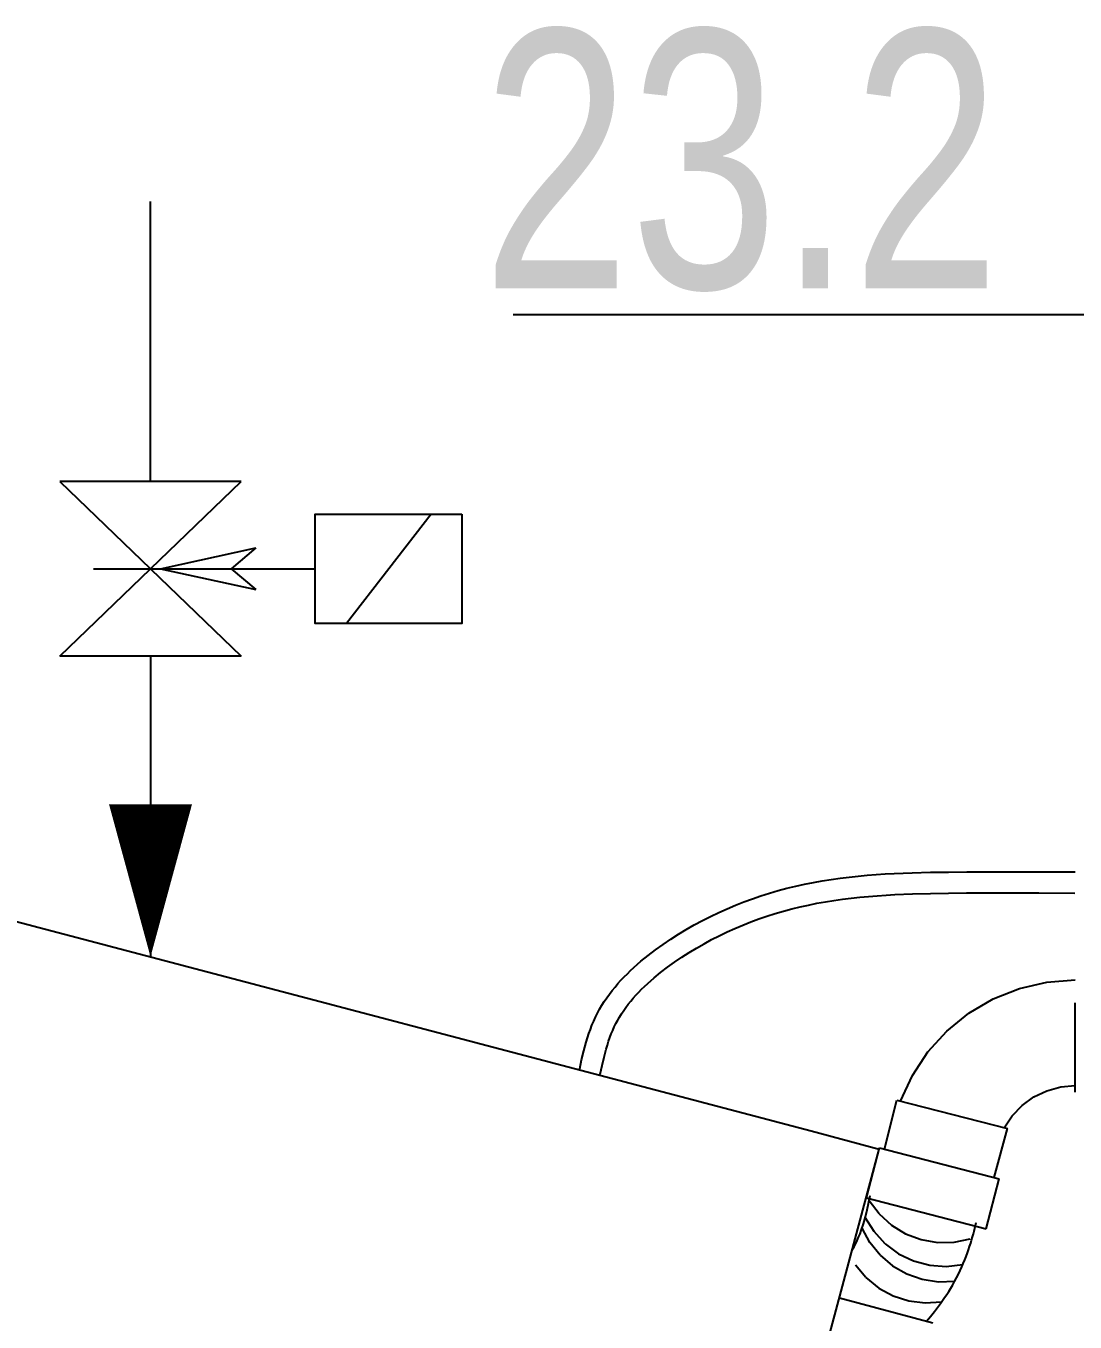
# Model space of a CAD drawing. Extents: x 431547 to 432141, y 118589 to 119430.
# Drawn here: x 431605.77 to 431619.48, y 119091.34 to 119108.28 of the extents above; entities that cross this region are included whole.
import ezdxf

# ---------------------------------------------------------------- set-up
doc = ezdxf.new("R2010")
doc.units = 0
doc.header["$LTSCALE"] = 300
doc.header["$MEASUREMENT"] = 0
doc.layers.add('1', color=7, linetype='CONTINUOUS')
doc.layers.add('Обозначение задвижек', color=7, linetype='CONTINUOUS')
doc.styles.add('MONARCH', font='monarch', dxfattribs={"width": 0.77})

msp = doc.modelspace()

# ---------------------------------------------------------------- linework, layer by layer
at = {"layer": '1', "ltscale": 0.3}
msp.add_line((431607.399, 119102.332), (431607.399, 119105.989), dxfattribs=at)
at = {"layer": '1'}
for p, q in [((431606.215, 119100.049), (431608.583, 119102.332)), ((431606.215, 119102.332), (431608.583, 119100.049)), ((431599.121, 119098.297), (431616.034, 119093.843)), ((431616.295, 119097.129), (431616.412, 119097.146)), ((431616.412, 119097.146), (431616.529, 119097.16)), ((431616.529, 119097.16), (431616.647, 119097.173)), ((431616.647, 119097.173), (431616.764, 119097.184)), ((431616.764, 119097.184), (431616.882, 119097.193)), ((431616.882, 119097.193), (431617, 119097.201)), ((431617, 119097.201), (431617.118, 119097.207)), ((431617.118, 119097.207), (431617.355, 119097.217)), ((431617.355, 119097.217), (431617.592, 119097.223)), ((431617.592, 119097.223), (431617.829, 119097.226)), ((431617.829, 119097.226), (431618.066, 119097.228)), ((431618.066, 119097.228), (431618.538, 119097.229)), ((431618.538, 119097.229), (431619.011, 119097.229)), ((431619.011, 119097.229), (431619.482, 119097.227)), ((431615.49, 119096.95), (431615.603, 119096.983)), ((431615.603, 119096.983), (431615.717, 119097.013)), ((431615.717, 119097.013), (431615.832, 119097.041)), ((431615.832, 119097.041), (431615.947, 119097.067)), ((431615.947, 119097.067), (431616.063, 119097.09)), ((431616.063, 119097.09), (431616.179, 119097.111)), ((431616.179, 119097.111), (431616.295, 119097.129)), ((431615.043, 119096.792), (431615.154, 119096.835)), ((431615.154, 119096.835), (431615.265, 119096.876)), ((431615.265, 119096.876), (431615.377, 119096.914)), ((431615.377, 119096.914), (431615.49, 119096.95)), ((431615.998, 119096.795), (431616.109, 119096.817)), ((431616.109, 119096.817), (431616.219, 119096.837)), ((431616.219, 119096.837), (431616.331, 119096.855)), ((431616.331, 119096.855), (431616.443, 119096.871)), ((431616.443, 119096.871), (431616.556, 119096.885)), ((431616.556, 119096.885), (431616.669, 119096.897)), ((431616.669, 119096.897), (431616.783, 119096.908)), ((431616.783, 119096.908), (431616.897, 119096.917)), ((431616.897, 119096.917), (431617.012, 119096.924)), ((431617.012, 119096.924), (431617.128, 119096.931)), ((431617.128, 119096.931), (431617.36, 119096.94)), ((431617.36, 119096.94), (431617.594, 119096.946)), ((431617.594, 119096.946), (431617.829, 119096.95)), ((431617.829, 119096.95), (431618.065, 119096.952)), ((431618.065, 119096.952), (431618.537, 119096.953)), ((431618.537, 119096.953), (431619.009, 119096.952)), ((431619.009, 119096.952), (431619.481, 119096.951)), ((431614.612, 119096.592), (431614.718, 119096.646)), ((431614.718, 119096.646), (431614.825, 119096.697)), ((431614.825, 119096.697), (431614.934, 119096.746)), ((431614.934, 119096.746), (431615.043, 119096.792)), ((431615.35, 119096.613), (431615.456, 119096.649)), ((431615.456, 119096.649), (431615.563, 119096.683)), ((431615.563, 119096.683), (431615.671, 119096.715)), ((431615.671, 119096.715), (431615.78, 119096.744)), ((431615.78, 119096.744), (431615.889, 119096.771)), ((431615.889, 119096.771), (431615.998, 119096.795)), ((431614.3, 119096.413), (431614.402, 119096.476)), ((431614.402, 119096.476), (431614.506, 119096.535)), ((431614.506, 119096.535), (431614.612, 119096.592)), ((431614.934, 119096.443), (431615.037, 119096.489)), ((431615.037, 119096.489), (431615.14, 119096.533)), ((431615.14, 119096.533), (431615.245, 119096.574)), ((431615.245, 119096.574), (431615.35, 119096.613)), ((431614.098, 119096.281), (431614.198, 119096.348)), ((431614.198, 119096.348), (431614.3, 119096.413)), ((431614.633, 119096.289), (431614.732, 119096.343)), ((431614.732, 119096.343), (431614.832, 119096.394)), ((431614.832, 119096.394), (431614.934, 119096.443)), ((431613.809, 119096.06), (431613.903, 119096.136)), ((431613.903, 119096.136), (431614, 119096.21)), ((431614, 119096.21), (431614.098, 119096.281)), ((431614.342, 119096.112), (431614.438, 119096.174)), ((431614.438, 119096.174), (431614.535, 119096.233)), ((431614.535, 119096.233), (431614.633, 119096.289)), ((431613.674, 119095.939), (431613.718, 119095.98)), ((431613.718, 119095.98), (431613.763, 119096.02)), ((431613.763, 119096.02), (431613.809, 119096.06)), ((431614.066, 119095.913), (431614.156, 119095.982)), ((431614.156, 119095.982), (431614.248, 119096.048)), ((431614.248, 119096.048), (431614.342, 119096.112)), ((431613.508, 119095.767), (431613.548, 119095.811)), ((431613.548, 119095.811), (431613.589, 119095.855)), ((431613.589, 119095.855), (431613.631, 119095.897)), ((431613.631, 119095.897), (431613.674, 119095.939)), ((431613.897, 119095.769), (431613.98, 119095.842)), ((431613.98, 119095.842), (431614.066, 119095.913)), ((431618.755, 119095.705), (431619.114, 119095.788)), ((431619.114, 119095.788), (431619.482, 119095.816)), ((431613.362, 119095.582), (431613.397, 119095.629)), ((431613.397, 119095.629), (431613.432, 119095.676)), ((431613.432, 119095.676), (431613.47, 119095.722)), ((431613.47, 119095.722), (431613.508, 119095.767)), ((431613.744, 119095.616), (431613.78, 119095.655)), ((431613.78, 119095.655), (431613.818, 119095.694)), ((431613.818, 119095.694), (431613.857, 119095.731)), ((431613.857, 119095.731), (431613.897, 119095.769)), ((431618.412, 119095.568), (431618.755, 119095.705)), ((431613.269, 119095.434), (431613.298, 119095.484)), ((431613.298, 119095.484), (431613.33, 119095.533)), ((431613.33, 119095.533), (431613.362, 119095.582)), ((431613.583, 119095.415), (431613.612, 119095.456)), ((431613.612, 119095.456), (431613.643, 119095.497)), ((431613.643, 119095.497), (431613.675, 119095.537)), ((431613.675, 119095.537), (431613.709, 119095.577)), ((431613.709, 119095.577), (431613.744, 119095.616)), ((431618.094, 119095.381), (431618.412, 119095.568)), ((431619.482, 119094.35), (431619.482, 119095.517)), ((431613.191, 119095.277), (431613.215, 119095.33)), ((431613.215, 119095.33), (431613.241, 119095.382)), ((431613.241, 119095.382), (431613.269, 119095.434)), ((431613.482, 119095.246), (431613.505, 119095.289)), ((431613.505, 119095.289), (431613.529, 119095.331)), ((431613.529, 119095.331), (431613.555, 119095.373)), ((431613.555, 119095.373), (431613.583, 119095.415)), ((431617.808, 119095.148), (431618.094, 119095.381)), ((431613.11, 119095.058), (431613.128, 119095.114)), ((431613.128, 119095.114), (431613.148, 119095.169)), ((431613.148, 119095.169), (431613.169, 119095.224)), ((431613.169, 119095.224), (431613.191, 119095.277)), ((431613.403, 119095.063), (431613.421, 119095.111)), ((431613.421, 119095.111), (431613.44, 119095.157)), ((431613.44, 119095.157), (431613.46, 119095.202)), ((431613.46, 119095.202), (431613.482, 119095.246)), ((431617.56, 119094.875), (431617.808, 119095.148)), ((431613.062, 119094.887), (431613.093, 119095.001)), ((431613.093, 119095.001), (431613.11, 119095.058)), ((431613.355, 119094.912), (431613.37, 119094.964)), ((431613.37, 119094.964), (431613.386, 119095.014)), ((431613.386, 119095.014), (431613.403, 119095.063)), ((431613.008, 119094.654), (431613.034, 119094.771)), ((431613.034, 119094.771), (431613.062, 119094.887)), ((431613.3, 119094.696), (431613.327, 119094.806)), ((431613.327, 119094.806), (431613.34, 119094.86)), ((431613.34, 119094.86), (431613.355, 119094.912)), ((431617.357, 119094.567), (431617.56, 119094.875)), ((431613.275, 119094.582), (431613.3, 119094.696)), ((431617.202, 119094.232), (431617.357, 119094.567)), ((431619.295, 119094.418), (431619.482, 119094.435)), ((431618.792, 119094.176), (431618.944, 119094.286)), ((431618.944, 119094.286), (431619.114, 119094.368)), ((431619.114, 119094.368), (431619.295, 119094.418)), ((431616.992, 119093.603), (431617.153, 119094.244)), ((431617.153, 119094.244), (431618.598, 119093.873)), ((431618.661, 119094.04), (431618.792, 119094.176)), ((431618.558, 119093.883), (431618.661, 119094.04)), ((431616.034, 119093.843), (431616.924, 119093.604)), ((431618.424, 119093.232), (431618.598, 119093.873)), ((431615.137, 119086.949), (431616.924, 119093.604)), ((431616.757, 119092.969), (431616.926, 119093.62)), ((431616.926, 119093.62), (431618.492, 119093.214)), ((431618.32, 119092.564), (431618.492, 119093.214)), ((431616.757, 119092.969), (431618.32, 119092.564)), ((431616.765, 119092.811), (431616.806, 119092.998)), ((431616.922, 119092.757), (431616.791, 119092.93)), ((431616.742, 119092.719), (431616.765, 119092.811)), ((431616.922, 119092.757), (431617.083, 119092.612)), ((431616.688, 119092.54), (431616.717, 119092.629)), ((431616.8, 119092.384), (431616.699, 119092.572)), ((431616.717, 119092.629), (431616.742, 119092.719)), ((431616.855, 119092.527), (431616.74, 119092.712)), ((431617.083, 119092.612), (431617.268, 119092.499)), ((431618.165, 119092.534), (431618.174, 119092.572)), ((431618.174, 119092.572), (431618.192, 119092.644)), ((431616.616, 119092.37), (431616.636, 119092.411)), ((431616.636, 119092.411), (431616.654, 119092.453)), ((431616.654, 119092.453), (431616.672, 119092.496)), ((431616.672, 119092.496), (431616.688, 119092.54)), ((431617.002, 119092.367), (431616.855, 119092.527)), ((431617.268, 119092.499), (431617.471, 119092.422)), ((431617.471, 119092.422), (431617.684, 119092.385)), ((431617.901, 119092.388), (431618.113, 119092.432)), ((431618.119, 119092.375), (431618.131, 119092.416)), ((431618.131, 119092.416), (431618.143, 119092.457)), ((431618.143, 119092.457), (431618.154, 119092.496)), ((431618.154, 119092.496), (431618.165, 119092.534)), ((431616.571, 119092.289), (431616.594, 119092.329)), ((431616.594, 119092.329), (431616.616, 119092.37)), ((431616.935, 119092.218), (431616.8, 119092.384)), ((431617.002, 119092.367), (431617.177, 119092.238)), ((431617.177, 119092.238), (431617.373, 119092.143)), ((431617.684, 119092.385), (431617.901, 119092.388)), ((431618.059, 119092.202), (431618.076, 119092.247)), ((431618.076, 119092.247), (431618.091, 119092.29)), ((431618.091, 119092.29), (431618.105, 119092.333)), ((431618.105, 119092.333), (431618.119, 119092.375)), ((431616.75, 119091.925), (431616.611, 119092.089)), ((431616.935, 119092.218), (431617.098, 119092.079)), ((431617.098, 119092.079), (431617.283, 119091.973)), ((431617.373, 119092.143), (431617.583, 119092.087)), ((431617.583, 119092.087), (431617.8, 119092.071)), ((431617.8, 119092.071), (431618.016, 119092.096)), ((431617.98, 119092.016), (431618.002, 119092.064)), ((431618.002, 119092.064), (431618.022, 119092.11)), ((431618.022, 119092.11), (431618.041, 119092.157)), ((431618.041, 119092.157), (431618.059, 119092.202)), ((431616.75, 119091.925), (431616.917, 119091.789)), ((431617.283, 119091.973), (431617.485, 119091.903)), ((431617.485, 119091.903), (431617.696, 119091.871)), ((431617.908, 119091.874), (431617.933, 119091.921)), ((431617.933, 119091.921), (431617.957, 119091.968)), ((431617.957, 119091.968), (431617.98, 119092.016)), ((431616.917, 119091.789), (431617.106, 119091.686)), ((431617.696, 119091.871), (431617.91, 119091.878)), ((431617.805, 119091.703), (431617.831, 119091.744)), ((431617.831, 119091.744), (431617.857, 119091.786)), ((431617.857, 119091.786), (431617.883, 119091.83)), ((431617.883, 119091.83), (431617.908, 119091.874)), ((431616.402, 119091.661), (431617.622, 119091.333)), ((431617.106, 119091.686), (431617.311, 119091.621)), ((431617.311, 119091.621), (431617.524, 119091.594)), ((431617.524, 119091.594), (431617.739, 119091.607)), ((431617.698, 119091.551), (431617.725, 119091.587)), ((431617.725, 119091.587), (431617.752, 119091.625)), ((431617.752, 119091.625), (431617.778, 119091.663)), ((431617.778, 119091.663), (431617.805, 119091.703)), ((431617.54, 119091.355), (431617.592, 119091.416)), ((431617.592, 119091.416), (431617.645, 119091.482)), ((431617.645, 119091.482), (431617.698, 119091.551))]:
    msp.add_line(p, q, dxfattribs=at)
at = {"layer": '1', "ltscale": 0.5}
for p, q in [((431608.583, 119102.332), (431606.215, 119102.332)), ((431611.067, 119101.905), (431609.959, 119100.476)), ((431607.529, 119101.19), (431608.774, 119101.462)), ((431608.774, 119101.462), (431608.452, 119101.19)), ((431607.529, 119101.19), (431608.774, 119100.918)), ((431608.452, 119101.19), (431608.774, 119100.918)), ((431608.583, 119100.049), (431606.215, 119100.049))]:
    msp.add_line(p, q, dxfattribs=at)
at = {"layer": '1', "ltscale": 30}
msp.add_line((431606.654, 119101.19), (431609.551, 119101.19), dxfattribs=at)
at = {"layer": '1', "ltscale": 0.15}
msp.add_line((431607.399, 119100.049), (431607.399, 119096.117), dxfattribs=at)
at = {"layer": '1', "ltscale": 0.5}
msp.add_lwpolyline([(431611.467, 119101.905), (431611.467, 119100.476), (431609.551, 119100.476), (431609.551, 119101.905)], close=True, dxfattribs=at)
at = {"layer": '1', "ltscale": 0.3}
msp.add_lwpolyline([(431607.399, 119096.117, 0, 1.084, 0), (431607.399, 119098.11, 0.677, 0.677, 0)], format="xyseb", dxfattribs=at)
at = {"layer": 'Обозначение задвижек', "ltscale": 0.4}
msp.add_line((431612.139, 119104.511), (431619.991, 119104.511), dxfattribs=at)

# ---------------------------------------------------------------- texts
at = {"layer": '1', "ltscale": 0.4, "insert": (431611.734, 119108.234), "char_height": 3.3782, "attachment_point": 1, "style": 'MONARCH'}
msp.add_mtext_dynamic_manual_height_columns('23.2', width=8.19685, gutter_width=17.595, heights=[0], dxfattribs=at)

doc.saveas('drawing.dxf')
